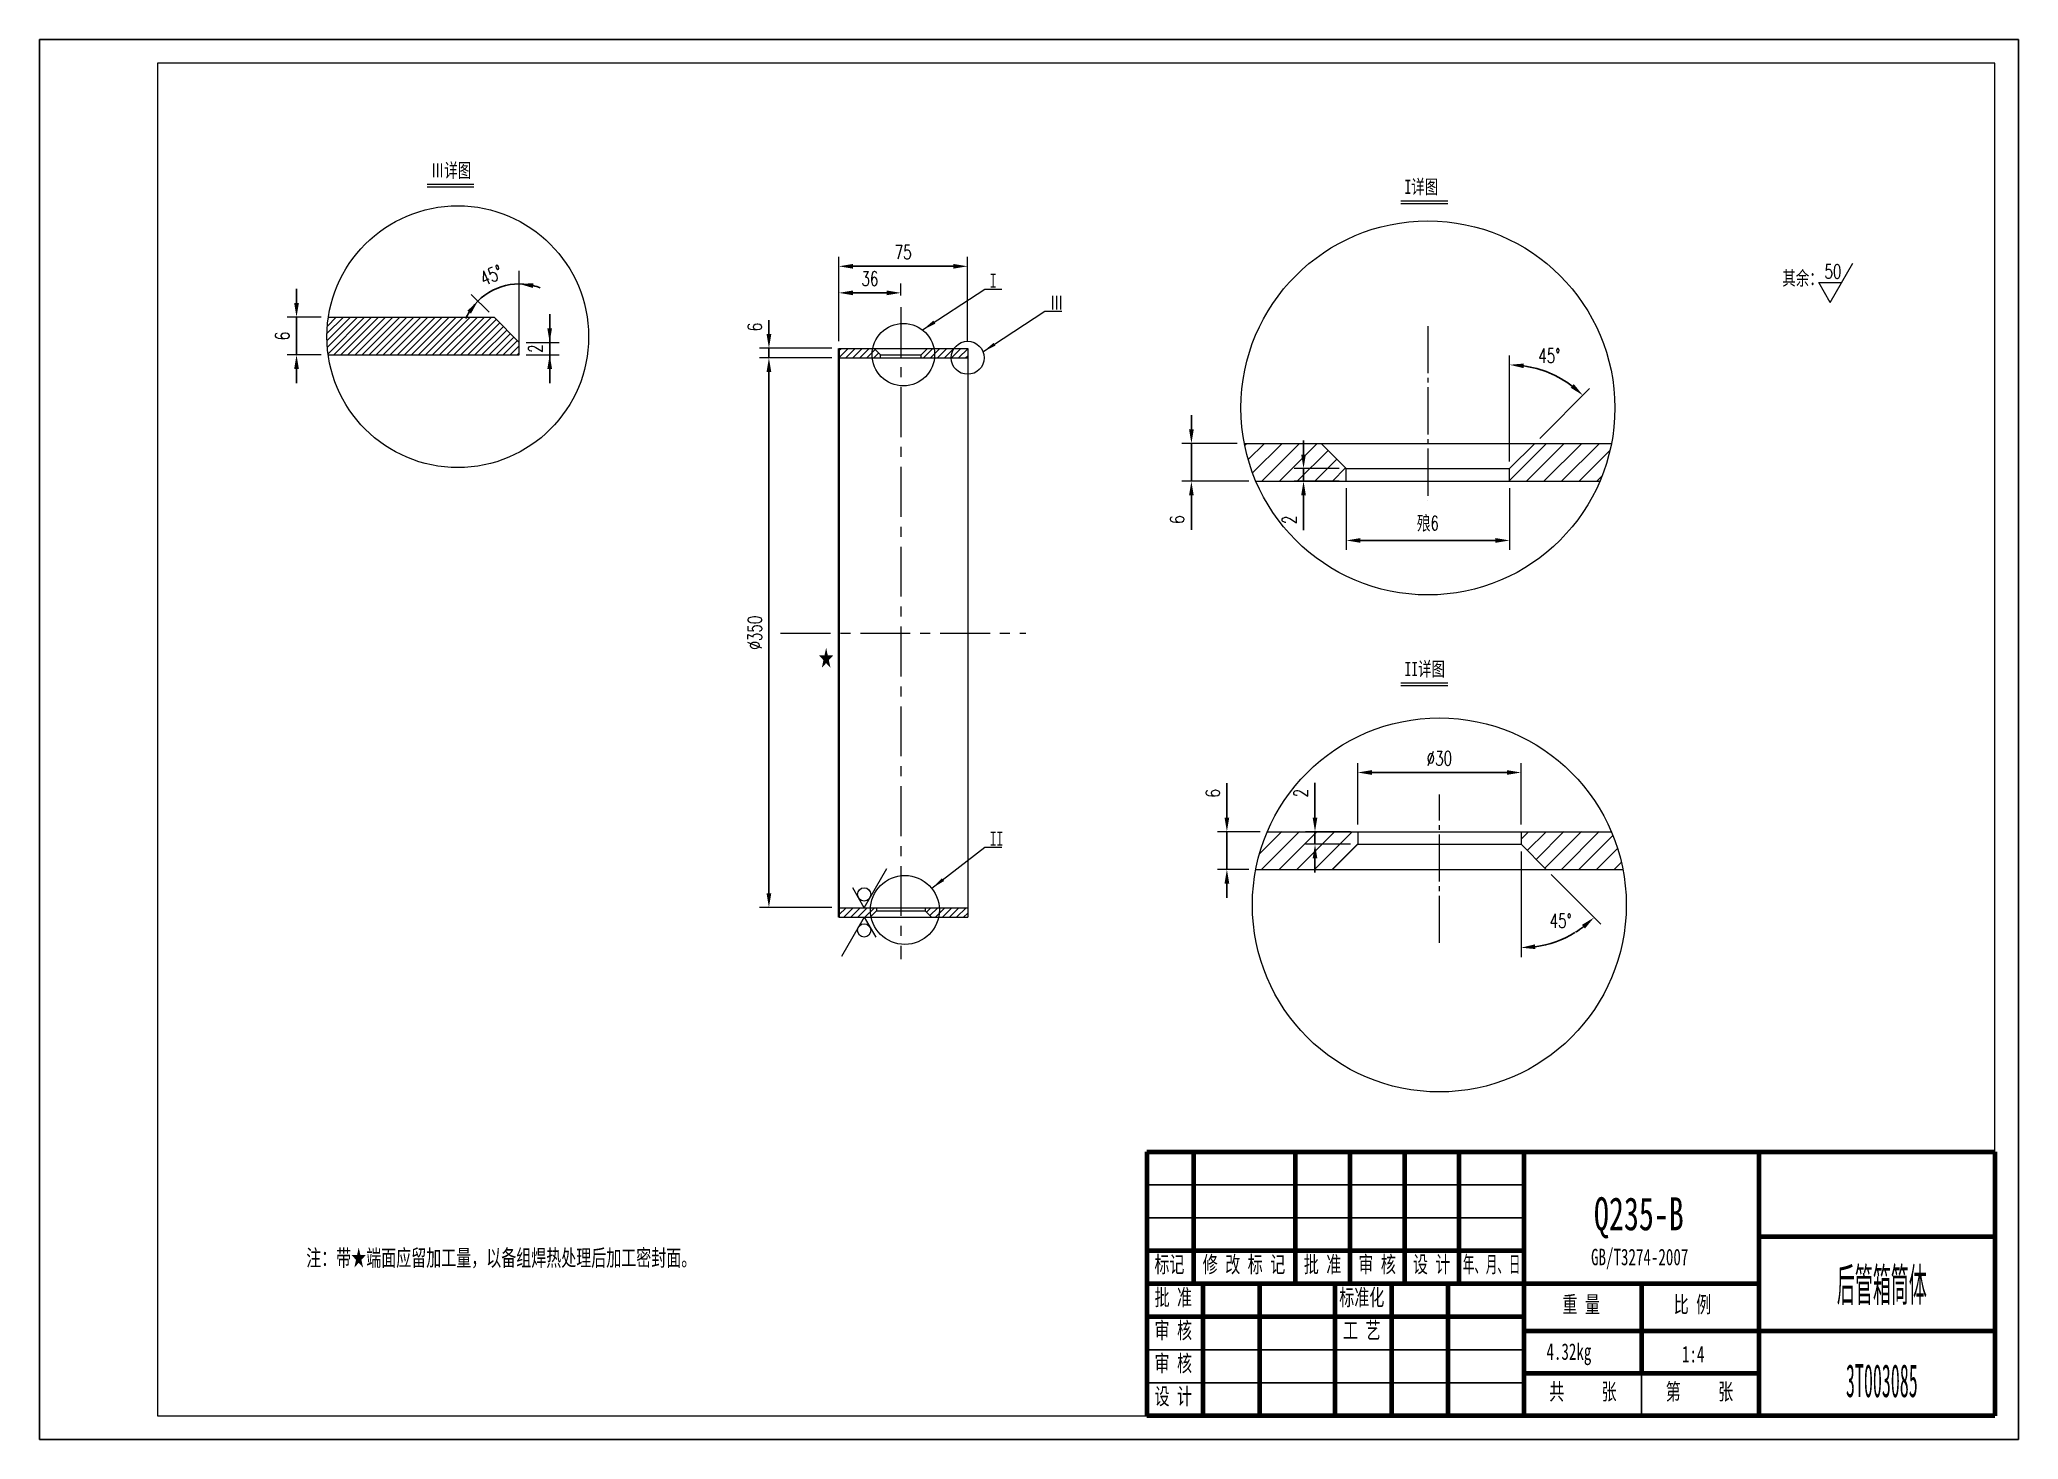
# Model space of a CAD drawing. Header units: millimetres. Extents: x 0 to 1260, y 0 to 891.
import ezdxf

# ---------------------------------------------------------------- set-up
doc = ezdxf.new("R2010")
doc.units = ezdxf.units.MM
for name, pattern in [('CENTER', [50.8, 31.75, -6.35, 6.35, -6.35]), ('EB_DASH', [6, 3, -3]), ('EB_DASHDOT', [39, 30, -3, 3, -3])]:
    doc.linetypes.add(name, pattern=pattern)
doc.layers.get('0').update_dxf_attribs({"lineweight": 0})
for name, color, linetype, lineweight in [('CEN', 1, 'EB_DASHDOT', 15), ('中心线', 1, 'CENTER', 9), ('尺寸线', 4, 'Continuous', 9), ('标注线', 4, 'Continuous', 5), ('点划线', 1, 'EB_DASHDOT', 5), ('粗线', 7, 'Continuous', 15), ('虚线', 2, 'EB_DASH', 5)]:
    doc.layers.add(name, color=color, linetype=linetype, lineweight=lineweight)
doc.layers.add('边框', color=7, linetype='Continuous', lineweight=18, plot=False)
doc.styles.get("Standard").update_dxf_attribs({"font": 'romans.shx', "width": 0.7})
doc.styles.add('TextStyle1', font='', dxfattribs={"width": 0.510669})
doc.styles.add('UserTxtStyle4', font='', dxfattribs={"width": 0.667})
doc.styles.add('机械', font='', dxfattribs={"width": 0.4})
doc.styles.add('标准', font='', dxfattribs={"width": 0.667})
doc.styles.get('TextStyle1').set_extended_font_data('宋体')
doc.styles.get('UserTxtStyle4').set_extended_font_data('宋体')
doc.styles.get('机械').set_extended_font_data('宋体')
doc.styles.get('标准').set_extended_font_data('宋体')
doc.dimstyles.new('副本标准', dxfattribs={"dimscale": 3, "dimtxt": 3, "dimasz": 3, "dimexe": 2, "dimexo": 1.5, "dimgap": 1, "dimtad": 1, "dimtih": 1, "dimtoh": 1, "dimdec": 1, "dimzin": 12, "dimdsep": 46, "dimtxsty": 'Standard', "dimcen": 0, "dimdle": 6, "dimclrd": 256, "dimclre": 256, "dimclrt": 256, "dimadec": 1, "dimazin": 3, "dimtfac": 1, "dimtdec": 1, "dimtmove": 1, "dimatfit": 0, "dimfxl": 0, "dimtolj": 1, "dimarcsym": 0})
doc.dimstyles.new('标准', dxfattribs={"dimscale": 3, "dimtxt": 3, "dimasz": 3, "dimexe": 2, "dimexo": 1.5, "dimgap": 1.5, "dimtad": 1, "dimdec": 1, "dimzin": 12, "dimdsep": 46, "dimtxsty": 'Standard', "dimcen": 0, "dimdle": 6, "dimclrd": 256, "dimclre": 256, "dimclrt": 256, "dimadec": 1, "dimazin": 3, "dimtfac": 1, "dimtdec": 1, "dimtmove": 0, "dimatfit": 0, "dimfxl": 0, "dimtolj": 1, "dimarcsym": 0})
pattern_1 = [(45, (0, 0), (-5.61266, 5.61266), [])]

# ---------------------------------------------------------------- blocks, each defined once
blk = doc.blocks.new('*X41')
at = {"layer": '尺寸线'}
for points in [[(462.9, 679.5), (465.9, 679.5), (464.4, 688.5)], [(462.9, 347.5), (465.9, 347.5), (464.4, 338.5)]]:
    blk.add_hatch(color=256, dxfattribs=at).paths.add_polyline_path(points, flags=0)
for p, q in [((504.4, 688.5), (458.4, 688.5)), ((504.4, 338.5), (458.4, 338.5))]:
    blk.add_line(p, q, dxfattribs=at)
at = {"layer": '尺寸线', "lineweight": -2}
blk.add_line((464.4, 679.5), (464.4, 347.5), dxfattribs=at)
at = {"layer": '尺寸线', "insert": (455.4, 513.5), "char_height": 9, "width": 35.1, "attachment_point": 5, "rotation": 90}
blk.add_mtext('%%C350', dxfattribs=at)
blk = doc.blocks.new('*X42')
at = {"layer": '尺寸线'}
for points in [[(517.9, 731.3), (517.9, 728.3), (508.9, 729.8)], [(539.4, 731.3), (539.4, 728.3), (548.4, 729.8)]]:
    blk.add_hatch(color=256, dxfattribs=at).paths.add_polyline_path(points, flags=0)
for p, q in [((508.9, 699), (508.9, 735.8)), ((548.4, 728.2), (548.4, 735.8))]:
    blk.add_line(p, q, dxfattribs=at)
at = {"layer": '尺寸线', "lineweight": -2}
blk.add_line((517.9, 729.8), (539.4, 729.8), dxfattribs=at)
at = {"layer": '尺寸线', "insert": (528.7, 738.8), "char_height": 9, "width": 14.4, "attachment_point": 5}
blk.add_mtext('36', dxfattribs=at)
blk = doc.blocks.new('*X43')
at = {"layer": '尺寸线'}
for points in [[(517.9, 748.2), (517.9, 745.2), (508.9, 746.7)], [(581.9, 748.2), (581.9, 745.2), (590.9, 746.7)]]:
    blk.add_hatch(color=256, dxfattribs=at).paths.add_polyline_path(points, flags=0)
for p, q in [((508.9, 699), (508.9, 752.7)), ((590.9, 699), (590.9, 752.7))]:
    blk.add_line(p, q, dxfattribs=at)
at = {"layer": '尺寸线', "lineweight": -2}
blk.add_line((517.9, 746.7), (581.9, 746.7), dxfattribs=at)
at = {"layer": '尺寸线', "insert": (549.9, 755.7), "char_height": 9, "width": 14.4, "attachment_point": 5}
blk.add_mtext('75', dxfattribs=at)
blk = doc.blocks.new('*X44')
at = {"layer": '尺寸线'}
for points in [[(462.9, 703.5), (465.9, 703.5), (464.4, 694.5)], [(462.9, 679.5), (465.9, 679.5), (464.4, 688.5)]]:
    blk.add_hatch(color=256, dxfattribs=at).paths.add_polyline_path(points, flags=0)
at = {"layer": '尺寸线', "lineweight": -2}
for p, q in [((464.4, 703.5), (464.4, 712.5)), ((464.4, 688.5), (464.4, 694.5)), ((464.4, 679.5), (464.4, 670.5))]:
    blk.add_line(p, q, dxfattribs=at)
at = {"layer": '尺寸线'}
for p, q in [((504.4, 694.5), (458.4, 694.5)), ((504.4, 688.5), (458.4, 688.5))]:
    blk.add_line(p, q, dxfattribs=at)
at = {"layer": '尺寸线', "insert": (455.4, 708), "char_height": 9, "width": 18, "attachment_point": 5, "rotation": 90}
blk.add_mtext('6', dxfattribs=at)
blk = doc.blocks.new('*X45')
at = {"layer": '尺寸线'}
for points in [[(982.1, 327.5), (984, 325.2), (989.8, 332.2)], [(952.4, 312.1), (952.2, 315.1), (943.3, 313)]]:
    blk.add_hatch(color=256, dxfattribs=at).paths.add_polyline_path(points, flags=0)
for p, q in [((943.3, 374.3), (943.3, 307)), ((962.5, 359.6), (994.1, 328))]:
    blk.add_line(p, q, dxfattribs=at)
at = {"layer": '尺寸线', "lineweight": -2}
for start, end in [(277.8366, 301.4159), (301.748, 307.1634)]:
    blk.add_arc((943.3, 378.8), 65.9, start, end, dxfattribs=at)
at = {"layer": '尺寸线', "insert": (968.5, 330.1), "char_height": 9, "width": 20.7, "attachment_point": 5}
blk.add_mtext('45%%D', dxfattribs=at)
blk = doc.blocks.new('*X46')
at = {"layer": '尺寸线', "linetype": 'Continuous'}
for points in [[(848.3, 426), (848.3, 423), (839.3, 424.5)], [(934.3, 426), (934.3, 423), (943.3, 424.5)]]:
    blk.add_hatch(color=256, dxfattribs=at).paths.add_polyline_path(points, flags=0)
for p, q in [((839.3, 391.3), (839.3, 430.5)), ((943.3, 391.3), (943.3, 430.5))]:
    blk.add_line(p, q, dxfattribs=at)
at = {"layer": '尺寸线', "linetype": 'Continuous', "lineweight": -2}
blk.add_line((848.3, 424.5), (934.3, 424.5), dxfattribs=at)
at = {"layer": '尺寸线', "linetype": 'Continuous', "lineweight": 9, "insert": (891.3, 433.5), "char_height": 9, "width": 27, "attachment_point": 5}
blk.add_mtext('%%C30', dxfattribs=at)
blk = doc.blocks.new('*X47')
at = {"layer": '尺寸线', "linetype": 'Continuous'}
for points in [[(810.6, 395.8), (813.6, 395.8), (812.1, 386.8)], [(810.6, 369.8), (813.6, 369.8), (812.1, 378.8)]]:
    blk.add_hatch(color=256, dxfattribs=at).paths.add_polyline_path(points, flags=0)
at = {"layer": '尺寸线', "linetype": 'Continuous', "lineweight": -2}
for p, q in [((812.1, 395.8), (812.1, 418)), ((812.1, 378.8), (812.1, 386.8)), ((812.1, 369.8), (812.1, 360.8))]:
    blk.add_line(p, q, dxfattribs=at)
at = {"layer": '尺寸线', "linetype": 'Continuous'}
for p, q in [((834.8, 386.8), (806.1, 386.8)), ((834.8, 378.8), (806.1, 378.8))]:
    blk.add_line(p, q, dxfattribs=at)
at = {"layer": '尺寸线', "linetype": 'Continuous', "lineweight": 9, "insert": (803.1, 411.4), "char_height": 9, "width": 18, "attachment_point": 5, "rotation": 90}
blk.add_mtext('2', dxfattribs=at)
blk = doc.blocks.new('*X48')
at = {"layer": '尺寸线', "linetype": 'Continuous'}
for points in [[(754.5, 395.8), (757.5, 395.8), (756, 386.8)], [(754.5, 353.8), (757.5, 353.8), (756, 362.8)]]:
    blk.add_hatch(color=256, dxfattribs=at).paths.add_polyline_path(points, flags=0)
at = {"layer": '尺寸线', "linetype": 'Continuous', "lineweight": -2}
for p, q in [((756, 395.8), (756, 417.7)), ((756, 362.8), (756, 386.8)), ((756, 353.8), (756, 344.8))]:
    blk.add_line(p, q, dxfattribs=at)
at = {"layer": '尺寸线', "linetype": 'Continuous'}
for p, q in [((777.2, 386.8), (750, 386.8)), ((769.9, 362.8), (750, 362.8))]:
    blk.add_line(p, q, dxfattribs=at)
at = {"layer": '尺寸线', "linetype": 'Continuous', "lineweight": 9, "insert": (747, 411.3), "char_height": 9, "width": 18, "attachment_point": 5, "rotation": 90}
blk.add_mtext('6', dxfattribs=at)
blk = doc.blocks.new('*X49')
at = {"layer": '尺寸线'}
for points in [[(944.9, 681.9), (945.1, 684.8), (936, 684)], [(976.9, 671.7), (974.9, 669.4), (982.7, 664.6)]]:
    blk.add_hatch(color=256, dxfattribs=at).paths.add_polyline_path(points, flags=0)
for p, q in [((936, 622.4), (936, 690)), ((955.2, 637.1), (986.9, 668.9))]:
    blk.add_line(p, q, dxfattribs=at)
at = {"layer": '尺寸线', "lineweight": -2}
blk.add_arc((936, 617.9), 66, 52.8175, 82.1825, dxfattribs=at)
at = {"layer": '尺寸线', "insert": (961.3, 689.8), "char_height": 9, "width": 20.7, "attachment_point": 5}
blk.add_mtext('45%%D', dxfattribs=at)
blk = doc.blocks.new('*X50')
at = {"layer": '尺寸线', "linetype": 'Continuous'}
for points in [[(841, 573.7), (841, 570.7), (832, 572.2)], [(927, 573.7), (927, 570.7), (936, 572.2)]]:
    blk.add_hatch(color=256, dxfattribs=at).paths.add_polyline_path(points, flags=0)
for p, q in [((832, 605.4), (832, 566.2)), ((936, 605.4), (936, 566.2))]:
    blk.add_line(p, q, dxfattribs=at)
at = {"layer": '尺寸线', "linetype": 'Continuous', "lineweight": -2}
blk.add_line((841, 572.2), (927, 572.2), dxfattribs=at)
at = {"layer": '尺寸线', "linetype": 'Continuous', "lineweight": 9, "insert": (884, 582.7), "char_height": 9, "width": 28.88, "attachment_point": 5}
blk.add_mtext('㱢6', dxfattribs=at)
blk = doc.blocks.new('*X51')
at = {"layer": '尺寸线', "linetype": 'Continuous'}
for points in [[(803.3, 626.9), (806.3, 626.9), (804.8, 617.9)], [(803.3, 600.9), (806.3, 600.9), (804.8, 609.9)]]:
    blk.add_hatch(color=256, dxfattribs=at).paths.add_polyline_path(points, flags=0)
at = {"layer": '尺寸线', "linetype": 'Continuous', "lineweight": -2}
for p, q in [((804.8, 626.9), (804.8, 635.9)), ((804.8, 617.9), (804.8, 609.9)), ((804.8, 600.9), (804.8, 578.7))]:
    blk.add_line(p, q, dxfattribs=at)
at = {"layer": '尺寸线', "linetype": 'Continuous'}
for p, q in [((827.5, 617.9), (798.8, 617.9)), ((827.5, 609.9), (798.8, 609.9))]:
    blk.add_line(p, q, dxfattribs=at)
at = {"layer": '尺寸线', "linetype": 'Continuous', "lineweight": 9, "insert": (795.8, 585.3), "char_height": 9, "width": 18, "attachment_point": 5, "rotation": 90}
blk.add_mtext('2', dxfattribs=at)
blk = doc.blocks.new('*X52')
at = {"layer": '尺寸线', "linetype": 'Continuous'}
for points in [[(731.9, 642.9), (734.9, 642.9), (733.4, 633.9)], [(731.9, 600.9), (734.9, 600.9), (733.4, 609.9)]]:
    blk.add_hatch(color=256, dxfattribs=at).paths.add_polyline_path(points, flags=0)
at = {"layer": '尺寸线', "linetype": 'Continuous', "lineweight": -2}
for p, q in [((733.4, 642.9), (733.4, 651.9)), ((733.4, 633.9), (733.4, 609.9)), ((733.4, 600.9), (733.4, 579))]:
    blk.add_line(p, q, dxfattribs=at)
at = {"layer": '尺寸线', "linetype": 'Continuous'}
for p, q in [((762.6, 633.9), (727.4, 633.9)), ((770, 609.9), (727.4, 609.9))]:
    blk.add_line(p, q, dxfattribs=at)
at = {"layer": '尺寸线', "linetype": 'Continuous', "lineweight": 9, "insert": (724.4, 585.5), "char_height": 9, "width": 18, "attachment_point": 5, "rotation": 90}
blk.add_mtext('6', dxfattribs=at)
blk = doc.blocks.new('*X53')
at = {"layer": '尺寸线', "linetype": 'Continuous'}
blk.add_hatch(color=256, dxfattribs=at).paths.add_polyline_path([(562.2, 706.2), (569.1, 712.1), (570.4, 710.2)], flags=0)
for p, q in [((562.2, 706.2), (601.8, 732.2)), ((601.8, 732.2), (612.7, 732.2))]:
    blk.add_line(p, q, dxfattribs=at)
at = {"layer": '尺寸线'}
blk.add_line((612.7, 732.2), (612.7, 732.2), dxfattribs=at)
blk = doc.blocks.new('*X54')
at = {"layer": '尺寸线', "linetype": 'Continuous'}
blk.add_hatch(color=256, dxfattribs=at).paths.add_polyline_path([(568.1, 350.8), (574.5, 357.2), (575.9, 355.4)], flags=0)
for p, q in [((568.1, 350.8), (601.8, 377)), ((601.8, 377), (612.7, 377))]:
    blk.add_line(p, q, dxfattribs=at)
at = {"layer": '尺寸线'}
blk.add_line((612.7, 377), (612.7, 377), dxfattribs=at)
blk = doc.blocks.new('*X55')
at = {"layer": '尺寸线', "linetype": 'Continuous'}
blk.add_hatch(color=256, dxfattribs=at).paths.add_polyline_path([(600.6, 692.2), (607.5, 698), (608.7, 696.2)], flags=0)
for p, q in [((600.6, 692.2), (640.1, 718.2)), ((640.1, 718.2), (651, 718.2))]:
    blk.add_line(p, q, dxfattribs=at)
at = {"layer": '尺寸线'}
blk.add_line((651, 718.2), (651, 718.2), dxfattribs=at)
blk = doc.blocks.new('*X56')
at = {"layer": '尺寸线', "linetype": 'ByBlock'}
for points in [[(305.4, 735.5), (314.5, 735.9), (314.2, 732.9)], [(279.1, 724.6), (274.7, 716.6), (272.4, 718.4)]]:
    blk.add_hatch(color=256, dxfattribs=at).paths.add_polyline_path(points, flags=0)
blk.add_line((286.2, 717.5), (274.9, 728.8), dxfattribs=at)
at = {"layer": '尺寸线', "linetype": 'ByBlock', "lineweight": -2}
for start, end in [(76.111, 148.889), (69.1019, 76.111), (148.889, 155.8981)]:
    blk.add_arc((305.4, 698.3), 37.2, start, end, dxfattribs=at)
at = {"layer": '尺寸线', "linetype": 'ByBlock', "insert": (287.7, 741), "char_height": 9, "width": 26.013, "attachment_point": 5, "rotation": 22.5}
blk.add_mtext('45%%D', dxfattribs=at)
blk = doc.blocks.new('*X57')
at = {"layer": '尺寸线', "linetype": 'ByBlock'}
for points in [[(324.8, 698.3), (323.3, 707.3), (326.3, 707.3)], [(324.8, 690.3), (323.3, 681.3), (326.3, 681.3)]]:
    blk.add_hatch(color=256, dxfattribs=at).paths.add_polyline_path(points, flags=0)
at = {"layer": '尺寸线', "linetype": 'ByBlock', "lineweight": -2}
for p, q in [((324.8, 707.3), (324.8, 716.3)), ((324.8, 682.3), (324.8, 701.8)), ((324.8, 698.3), (324.8, 690.3)), ((324.8, 694.3), (324.8, 682.3)), ((324.8, 694.3), (324.8, 682.3)), ((324.8, 672.3), (324.8, 681.3))]:
    blk.add_line(p, q, dxfattribs=at)
at = {"layer": '尺寸线', "linetype": 'ByBlock'}
for p, q in [((309.9, 698.3), (330.8, 698.3)), ((309.9, 690.3), (330.8, 690.3))]:
    blk.add_line(p, q, dxfattribs=at)
at = {"layer": '尺寸线', "linetype": 'ByBlock', "insert": (315.8, 694.3), "char_height": 9, "width": 18, "attachment_point": 5, "rotation": 90}
blk.add_mtext('2', dxfattribs=at)
blk = doc.blocks.new('*X58')
at = {"layer": '尺寸线', "linetype": 'ByBlock'}
for points in [[(163.6, 714.3), (162.1, 723.3), (165.1, 723.3)], [(163.6, 690.3), (162.1, 681.3), (165.1, 681.3)]]:
    blk.add_hatch(color=256, dxfattribs=at).paths.add_polyline_path(points, flags=0)
at = {"layer": '尺寸线', "linetype": 'ByBlock', "lineweight": -2}
for p, q in [((163.6, 723.3), (163.6, 732.3)), ((163.6, 714.3), (163.6, 690.3)), ((163.6, 672.3), (163.6, 681.3))]:
    blk.add_line(p, q, dxfattribs=at)
at = {"layer": '尺寸线', "linetype": 'ByBlock'}
for p, q in [((179.4, 714.3), (157.6, 714.3)), ((179.3, 690.3), (157.6, 690.3))]:
    blk.add_line(p, q, dxfattribs=at)
at = {"layer": '尺寸线', "linetype": 'ByBlock', "insert": (154.6, 702.3), "char_height": 9, "width": 18, "attachment_point": 5, "rotation": 90}
blk.add_mtext('6', dxfattribs=at)

msp = doc.modelspace()

# ---------------------------------------------------------------- hatches: boundary and pattern name
at = {"layer": '尺寸线'}
h = msp.add_hatch(dxfattribs=at)
h.set_pattern_fill('ANSI31', color=256, style=0, pattern_type=0)
edge = h.paths.add_edge_path(flags=0)
edge.add_line((305.42, 690.28), (305.42, 698.28))
edge.add_line((305.42, 698.28), (289.42, 714.28))
edge.add_line((289.42, 714.28), (183.9, 714.28))
edge.add_arc((266.29, 701.9), 83.31, 171.45884, 188.02171)
edge.add_line((183.79, 690.28), (305.42, 690.28))
h = msp.add_hatch(dxfattribs=at)
h.set_pattern_fill('ANSI31', color=256, style=0, pattern_type=0)
h.set_pattern_definition([(225, (0, 0), (2.245064, -2.245064), [])])
h.paths.add_polyline_path([(535.44, 688.45), (535.44, 690.45), (531.44, 694.45), (508.93, 694.45), (508.93, 688.45)], flags=0)
h.paths.add_polyline_path([(590.95, 688.45), (590.95, 694.45), (565.44, 694.45), (561.44, 690.45), (561.44, 688.45)], flags=0)
h.paths.add_polyline_path([(528.94, 332.45), (532.94, 336.45), (532.94, 338.45), (508.93, 338.45), (508.93, 332.45)], flags=0)
h.paths.add_polyline_path([(590.95, 332.45), (590.95, 338.45), (563.94, 338.45), (563.94, 336.45), (567.94, 332.45)], flags=0)
h = msp.add_hatch(dxfattribs=at)
h.set_pattern_fill('ANSI31', color=256, style=0, pattern_type=0)
h.set_pattern_definition(pattern_1)
edge = h.paths.add_edge_path(flags=0)
edge.add_line((831.99, 609.95), (831.99, 617.95))
edge.add_line((831.99, 617.95), (815.99, 633.95))
edge.add_line((815.99, 633.95), (767.12, 633.95))
edge.add_arc((883.99, 656.55), 119.03, 190.94621, 203.07692)
edge.add_line((774.48, 609.89), (831.99, 609.95))
edge = h.paths.add_edge_path(flags=0)
edge.add_arc((883.99, 656.55), 119.03, 336.92308, 349.05379)
edge.add_line((1000.86, 633.95), (951.99, 633.95))
edge.add_line((951.99, 633.95), (935.99, 617.95))
edge.add_line((935.99, 617.95), (935.99, 609.95))
edge.add_line((935.99, 609.95), (993.5, 609.89))
h = msp.add_hatch(dxfattribs=at)
h.set_pattern_fill('ANSI31', color=256, style=0, pattern_type=0)
h.set_pattern_definition(pattern_1)
edge = h.paths.add_edge_path(flags=0)
edge.add_line((823.28, 362.81), (839.28, 378.81))
edge.add_line((839.28, 378.81), (839.28, 386.81))
edge.add_line((839.28, 386.81), (781.77, 386.87))
edge.add_arc((891.28, 340.21), 119.03, 156.92308, 169.05379)
edge.add_line((774.41, 362.81), (823.28, 362.81))
edge = h.paths.add_edge_path(flags=0)
edge.add_arc((891.28, 340.21), 119.03, 10.94621, 23.07692)
edge.add_line((1000.79, 386.87), (943.28, 386.81))
edge.add_line((943.28, 386.81), (943.28, 378.81))
edge.add_line((943.28, 378.81), (959.28, 362.81))
edge.add_line((959.28, 362.81), (1008.15, 362.81))

# ---------------------------------------------------------------- linework, layer by layer
at = {"linetype": 'Continuous', "lineweight": 35}
msp.add_line((508.93, 694.45), (508.93, 332.45), dxfattribs=at)
msp.add_line((590.95, 694.45), (590.95, 332.45))
at = {"layer": 'CEN', "linetype": 'EB_DASHDOT', "lineweight": 15}
for p, q in [((883.99, 708.66), (883.99, 597.65)), ((891.28, 316.04), (891.28, 410.57))]:
    msp.add_line(p, q, dxfattribs=at)
at = {"layer": '中心线'}
for p, q in [((548.44, 720.58), (548.44, 305.66)), ((471.82, 513.12), (628.06, 513.12))]:
    msp.add_line(p, q, dxfattribs=at)
at = {"layer": '尺寸线'}
for p, q in [((246.84, 798.88), (276.61, 798.88)), ((246.84, 797.2), (276.61, 797.2)), ((866.85, 788.43), (896.62, 788.43)), ((866.85, 786.75), (896.62, 786.75)), ((866.85, 481.52), (896.62, 481.52)), ((866.85, 479.84), (896.62, 479.84))]:
    msp.add_line(p, q, dxfattribs=at)
for centre, radius in [((266.29, 701.9), 83.31), ((550.01, 690.45), 19.92), ((590.95, 688.45), 10.5), ((550.98, 337), 21.95)]:
    msp.add_circle(centre, radius, dxfattribs=at)
at = {"layer": '尺寸线', "linetype": 'Continuous', "lineweight": 9}
for centre in [(883.99, 656.55), (891.28, 340.21)]:
    msp.add_circle(centre, 119.03, dxfattribs=at)
at = {"layer": '标注线'}
for p, q in [((1140.2, 723.61), (1154.63, 748.6)), ((1132.87, 736.3), (1147.52, 736.3)), ((1140.2, 723.61), (1132.87, 736.3)), ((525.06, 338.45), (539.49, 363.44)), ((525.06, 338.45), (517.74, 351.14)), ((525.06, 332.45), (510.63, 307.46)), ((525.06, 332.45), (532.39, 319.77))]:
    msp.add_line(p, q, dxfattribs=at)
for centre in [(525.06, 346.91), (525.06, 324)]:
    msp.add_circle(centre, 4.23, dxfattribs=at)
at = {"layer": '点划线', "linetype": 'Continuous', "lineweight": 25}
for p, q in [((945, 162), (705, 162)), ((945, 141), (705, 141)), ((945, 57), (705, 57)), ((945, 36), (705, 36))]:
    msp.add_line(p, q, dxfattribs=at)
at = {"layer": '粗线'}
for p, q in [((1245, 876), (75, 876)), ((75, 876), (75, 15)), ((1245, 15), (1245, 876)), ((508.93, 694.45), (590.95, 694.45)), ((535.44, 690.45), (531.44, 694.45)), ((561.44, 690.45), (565.44, 694.45)), ((508.93, 688.45), (590.95, 688.45)), ((535.44, 688.45), (535.44, 690.45)), ((535.44, 690.45), (561.44, 690.45)), ((561.44, 688.45), (561.44, 690.45)), ((508.93, 338.45), (590.95, 338.45)), ((508.93, 332.45), (590.95, 332.45)), ((532.94, 336.45), (528.94, 332.45)), ((532.94, 338.45), (532.94, 336.45)), ((532.94, 336.45), (563.94, 336.45)), ((534.94, 338.45), (561.94, 338.45)), ((563.94, 338.45), (563.94, 336.45)), ((563.94, 336.45), (567.94, 332.45)), ((75, 15), (1245, 15))]:
    msp.add_line(p, q, dxfattribs=at)
at = {"layer": '粗线', "color": 4, "linetype": 'Continuous', "lineweight": 15}
msp.add_line((305.42, 698.28), (305.42, 743.81), dxfattribs=at)
at = {"layer": '粗线', "linetype": 'Continuous', "lineweight": 15}
for p, q in [((183.9, 714.28), (289.42, 714.28)), ((305.42, 698.28), (289.42, 714.28)), ((305.42, 690.28), (305.42, 698.28)), ((183.79, 690.28), (305.42, 690.28)), ((767.12, 633.95), (815.99, 633.95)), ((831.99, 617.95), (815.99, 633.95)), ((815.99, 633.95), (1000.86, 633.95)), ((935.99, 617.95), (951.99, 633.95)), ((831.99, 617.95), (935.99, 617.95)), ((831.99, 609.95), (831.99, 617.95)), ((935.99, 609.95), (935.99, 617.95)), ((774.46, 609.95), (831.99, 609.95)), ((831.99, 609.95), (993.52, 609.95)), ((781.75, 386.81), (1000.81, 386.81)), ((839.28, 378.81), (823.28, 362.81)), ((839.28, 386.81), (839.28, 378.81)), ((839.28, 378.81), (943.28, 378.81)), ((943.28, 386.81), (943.28, 378.81)), ((943.28, 378.81), (959.28, 362.81)), ((774.41, 362.81), (1008.15, 362.81))]:
    msp.add_line(p, q, dxfattribs=at)
at = {"layer": '粗线', "linetype": 'Continuous', "lineweight": 70}
for p, q in [((705, 183), (1245, 183)), ((705, 183), (705, 15)), ((735, 99), (735, 183)), ((799.75, 99), (799.75, 183)), ((834.5, 99), (834.5, 183)), ((869.25, 99), (869.25, 183)), ((904, 99), (904, 183)), ((945, 183), (945, 15)), ((1095, 15), (1095, 183)), ((1245, 183), (1245, 15)), ((1245, 129), (1095, 129)), ((945, 120), (705, 120)), ((1095, 99), (705, 99)), ((741, 15), (741, 99)), ((777, 15), (777, 99)), ((825, 15), (825, 99)), ((861, 15), (861, 99)), ((897, 15), (897, 99)), ((1020, 99), (1020, 42)), ((945, 78), (705, 78)), ((1095, 69), (945, 69)), ((1245, 69), (1095, 69)), ((1095, 42), (945, 42)), ((1245, 15), (705, 15))]:
    msp.add_line(p, q, dxfattribs=at)
at = {"layer": '虚线', "linetype": 'Continuous', "lineweight": 25}
msp.add_line((1020, 42), (1020, 15), dxfattribs=at)
at = {"layer": '边框', "linetype": 'Continuous', "lineweight": 25}
for p, q in [((0, 0), (0, 891)), ((0, 891), (1260, 891)), ((1260, 891), (1260, 0)), ((1260, 0), (0, 0))]:
    msp.add_line(p, q, dxfattribs=at)

# ---------------------------------------------------------------- block references
at = {"layer": '尺寸线'}
for name in ['*X53', '*X55', '*X54']:
    msp.add_blockref(name, (0, 0), dxfattribs=at)

# ---------------------------------------------------------------- texts
at = {"layer": '尺寸线', "char_height": 9, "attachment_point": 1}
for s, insert, width in [('{\\fSimSun|b0|i0|c119|p8;Ⅲ}详图', (249.09, 812.25), 49.224), ('{\\fSimSun|b0|i0|c119|p8;I}详图', (869.1, 801.8), 49.224), ('{\\fSimSun|b0|i0|c119|p8;I}', (605.02, 742.07), 16.7952), ('{\\fSimSun|b0|i0|c119|p8;Ⅲ}', (643.33, 728.05), 16.7952), ('{\\fSimSun|b0|i0|c119|p8;II}详图', (869.1, 494.9), 49.224), ('{\\fSimSun|b0|i0|c119|p8;II}', (605.02, 386.86), 16.7952)]:
    msp.add_mtext(s, dxfattribs=dict(at, insert=insert, width=width))
at = {"layer": '标注线', "char_height": 8.96, "attachment_point": 1}
for s, insert, width in [('其余：', (1109.69, 743.61), 100.2173), ('50', (1136.52, 747.88), 13.6175)]:
    msp.add_mtext(s, dxfattribs=dict(at, insert=insert, width=width))
at = {"layer": '标注线', "attachment_point": 5}
for s, insert, char_height, width, style in [('★', (500.83, 496.83), 10.5, 17.6644, '标准'), ('Q235-B', (1018.32, 140.98), 21, 116.8806, '标准'), ('注：带★端面应留加工量，以备组焊热处理后加工密封面。', (293.96, 114.82), 10.5, 504.4076, '标准'), ('GB/T3274-2007', (1018.84, 114.82), 10.5, 127.775, '标准'), ('后管箱筒体', (1173.04, 97.23), 21, 125.8133, '机械'), ('4.32kg', (973.77, 54.17), 10.5, 58.4403, '标准'), ('1:4', (1052.91, 54.17), 10.5, 26.9246, '标准'), ('3T003085', (1173.04, 37.23), 21, 166.7153, '机械')]:
    msp.add_mtext(s, dxfattribs=dict(at, insert=insert, char_height=char_height, width=width, style=style))
at = {"layer": '粗线', "char_height": 10.5, "attachment_point": 1}
for s, insert, width, style in [('标记', (709.88, 116.69), 38.0524, 'UserTxtStyle4'), ('修 改 标 记', (740.65, 116.69), 107.8539, 'UserTxtStyle4'), ('批 准', (804.98, 116.69), 48.1685, 'UserTxtStyle4'), ('审 核', (839.73, 116.69), 47.2347, 'UserTxtStyle4'), ('设 计', (874.48, 116.69), 47.8573, 'UserTxtStyle4'), ('年、月、日', (906.29, 116.69), 72.864, 'TextStyle1'), ('批 准', (709.96, 95.69), 48.1685, 'UserTxtStyle4'), ('标准化', (827.56, 95.69), 58.0512, 'UserTxtStyle4'), ('重 量', (969.64, 91.19), 48.1685, 'UserTxtStyle4'), ('比 例', (1040.52, 91.19), 45.2115, 'UserTxtStyle4'), ('审 核', (709.96, 74.69), 47.2347, 'UserTxtStyle4'), ('工 艺', (829.96, 74.69), 47.546, 'UserTxtStyle4'), ('审 核', (709.96, 53.69), 47.2347, 'UserTxtStyle4'), ('设 计', (709.96, 32.69), 47.8573, 'UserTxtStyle4'), ('共     张', (961.23, 35.69), 88.0885, 'UserTxtStyle4'), ('第     张', (1035.44, 35.69), 88.0107, 'UserTxtStyle4')]:
    msp.add_mtext(s, dxfattribs=dict(at, insert=insert, width=width, style=style))

# ---------------------------------------------------------------- dimensions: what is measured, and where the dimension line sits
at = {"layer": '尺寸线'}
for base, p2, text, picture, middle in [((590.95, 746.68), (590.95, 694.45), '75', '*X43', (549.94, 755.68)), ((548.44, 729.83), (548.44, 723.74), '36', '*X42', (528.69, 738.83))]:
    dim = msp.add_linear_dim(base=base, p1=(508.93, 694.45), p2=p2, text=text, dimstyle='标准', override={"dimsah": 1, "dimtzin": 0}, dxfattribs=at)
    dim.commit()
    dim.dimension.update_dxf_attribs({"geometry": picture, "text_midpoint": middle})
dim = msp.add_angular_dim_2l(base=(291.18, 732.66), line1=((305.42, 690.28), (305.42, 737.16)), line2=((305.42, 698.28), (289.42, 714.28)), dimstyle='标准', override={"dimtad": 1, "dimtih": 0, "dimtoh": 0, "dimsah": 1, "dimtmove": 1, "dimatfit": 3, "dimtzin": 12}, dxfattribs=at)
dim.commit()
dim.dimension.update_dxf_attribs({"geometry": '*X56', "text_midpoint": (287.74, 740.98)})
for base, p1, p2, text, picture, middle in [((163.58, 690.28), (183.9, 714.28), (183.79, 690.28), '6', '*X58', (154.58, 702.28)), ((324.81, 690.28), (305.42, 698.28), (305.42, 690.28), '2', '*X57', (315.81, 694.28))]:
    dim = msp.add_linear_dim(base=base, p1=p1, p2=p2, angle=90, text=text, dimstyle='标准', override={"dimsah": 1, "dimtmove": 1, "dimatfit": 3, "dimtzin": 0}, dxfattribs=at)
    dim.commit()
    dim.dimension.update_dxf_attribs({"geometry": picture, "text_midpoint": middle, "dimtype": 160})
dim = msp.add_linear_dim(base=(464.45, 694.45), p1=(508.93, 688.45), p2=(508.93, 694.45), angle=90, dimstyle='标准', override={"dimsah": 1, "dimtmove": 1, "dimatfit": 3, "dimtzin": 0}, dxfattribs=at)
dim.commit()
dim.dimension.update_dxf_attribs({"geometry": '*X44', "text_midpoint": (455.45, 707.95), "dimtype": 160})
for base, line1, line2, picture, middle in [((957.88, 680.23), ((935.99, 617.95), (951.99, 633.95)), ((935.99, 609.95), (935.99, 617.95)), '*X49', (961.25, 689.82)), ((973.54, 320.33), ((943.28, 386.81), (943.28, 378.81)), ((943.28, 378.81), (959.28, 362.81)), '*X45', (968.48, 330.11))]:
    dim = msp.add_angular_dim_2l(base=base, line1=line1, line2=line2, text='45%%D', dimstyle='副本标准', override={"dimtad": 0, "dimtih": 1, "dimtoh": 1, "dimsah": 1, "dimtzin": 12}, dxfattribs=at)
    dim.commit()
    dim.dimension.update_dxf_attribs({"geometry": picture, "text_midpoint": middle, "dimtype": 162})
dim = msp.add_linear_dim(base=(464.45, 338.45), p1=(508.93, 688.45), p2=(508.93, 338.45), angle=90, text='%%C<>', dimstyle='标准', override={"dimsah": 1, "dimtzin": 0}, dxfattribs=at)
dim.commit()
dim.dimension.update_dxf_attribs({"geometry": '*X41', "text_midpoint": (455.45, 513.45)})
at = {"layer": '尺寸线', "linetype": 'Continuous', "lineweight": 9}
for base, p1, p2, angle, text, picture, middle in [((733.42, 609.95), (767.12, 633.95), (774.46, 609.95), 90, '6', '*X52', (724.42, 585.5)), ((804.8, 609.95), (831.99, 617.95), (831.99, 609.95), 90, '2', '*X51', (795.8, 585.35)), ((812.09, 386.81), (839.28, 378.81), (839.28, 386.81), 270, '2', '*X47', (803.09, 411.41))]:
    dim = msp.add_linear_dim(base=base, p1=p1, p2=p2, angle=angle, text=text, dimstyle='标准', override={"dimsah": 1, "dimtzin": 0}, dxfattribs=at)
    dim.commit()
    dim.dimension.update_dxf_attribs({"geometry": picture, "text_midpoint": middle})
for base, p1, p2, text, picture, middle in [((935.99, 572.22), (831.99, 609.95), (935.99, 609.95), '%%C26', '*X50', (883.99, 582.72)), ((943.28, 424.54), (839.28, 386.81), (943.28, 386.81), '%%C30', '*X46', (891.28, 433.54))]:
    dim = msp.add_linear_dim(base=base, p1=p1, p2=p2, text=text, dimstyle='标准', override={"dimsah": 1, "dimtzin": 0}, dxfattribs=at)
    dim.commit()
    dim.dimension.update_dxf_attribs({"geometry": picture, "text_midpoint": middle})
dim = msp.add_linear_dim(base=(755.98, 386.81), p1=(774.41, 362.81), p2=(781.75, 386.81), angle=270, text='6', dimstyle='标准', override={"dimsah": 1, "dimtzin": 0}, dxfattribs=at)
dim.commit()
dim.dimension.update_dxf_attribs({"geometry": '*X48', "text_midpoint": (755.98, 411.26), "dimtype": 160})

doc.saveas('drawing.dxf')
